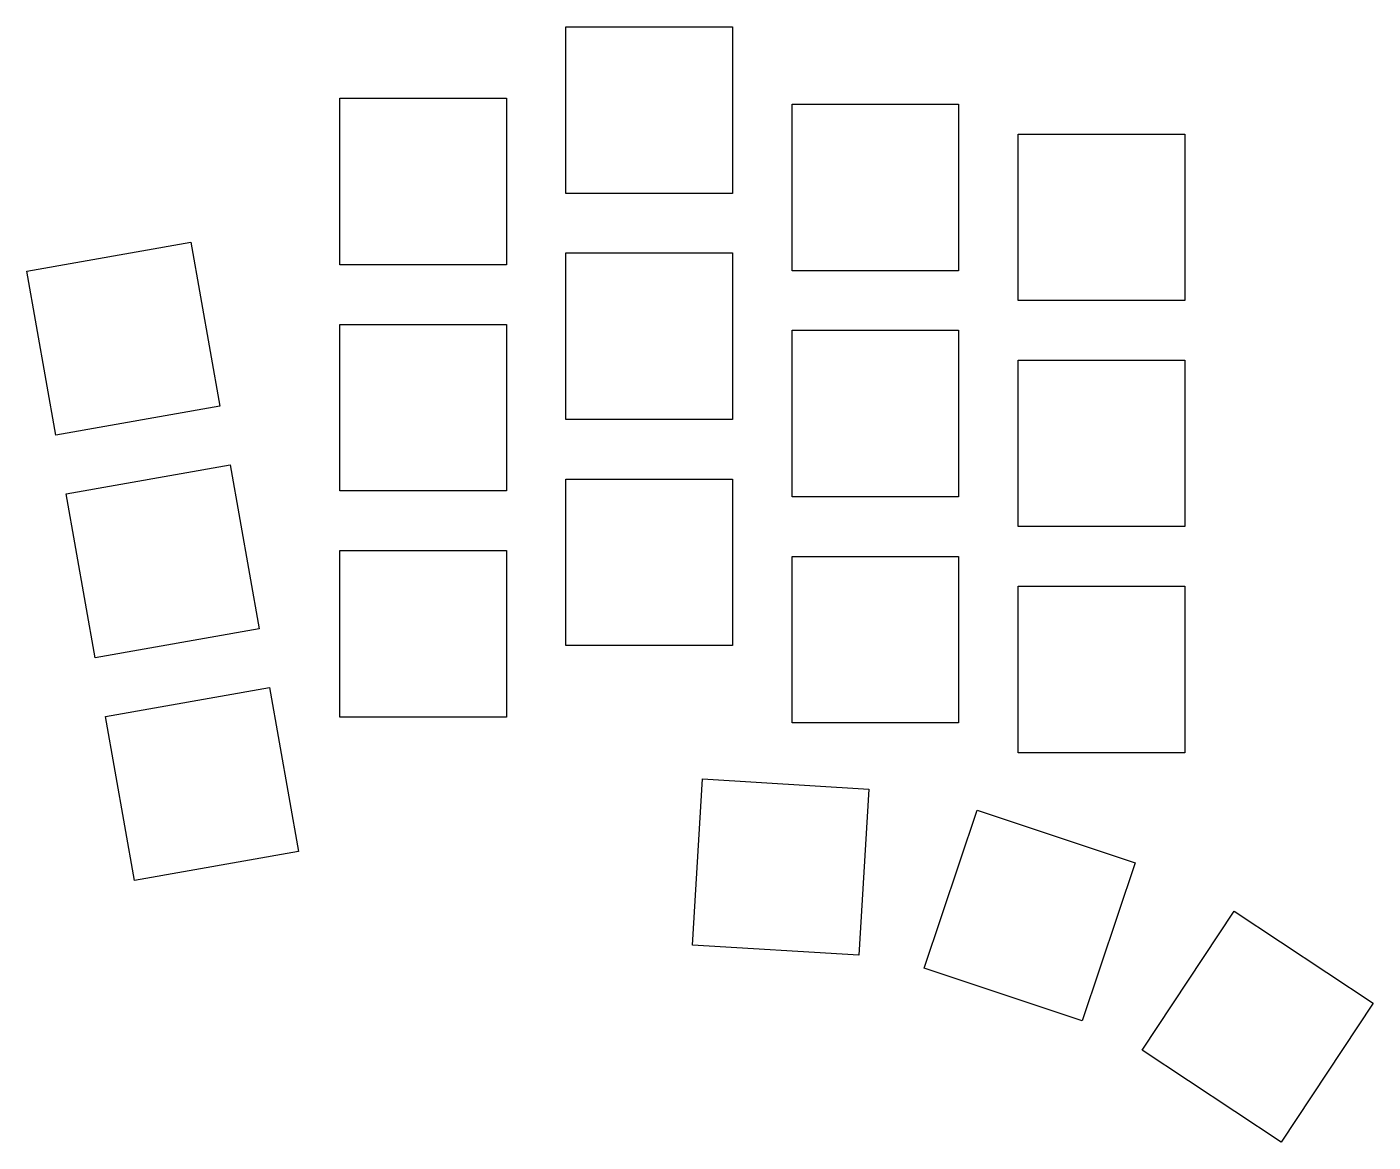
# Model space of a CAD drawing. Extents: x -90 to 23, y -40 to 54.
import ezdxf

# ---------------------------------------------------------------- set-up
doc = ezdxf.new("R2010")
doc.units = 0
doc.layers.add('Sketch001', color=7, linetype='CONTINUOUS')

msp = doc.modelspace()

# ---------------------------------------------------------------- linework, layer by layer
at = {"layer": 'Sketch001'}
for p, q in [((-45, 54), (-31, 54)), ((-45, 40), (-45, 54)), ((-31, 54), (-31, 40)), ((-64, 48), (-50, 48)), ((-64, 34), (-64, 48)), ((-50, 48), (-50, 34)), ((-26, 47.5), (-12, 47.5)), ((-26, 33.5), (-26, 47.5)), ((-12, 47.5), (-12, 33.5)), ((-7, 45), (7, 45)), ((-7, 31), (-7, 45)), ((7, 45), (7, 31)), ((-31, 40), (-45, 40)), ((-90.303, 33.4739), (-76.5157, 35.905)), ((-76.5157, 35.905), (-74.0846, 22.1177)), ((-50, 34), (-64, 34)), ((-45, 35), (-31, 35)), ((-45, 21), (-45, 35)), ((-31, 35), (-31, 21)), ((-87.8719, 19.6866), (-90.303, 33.4739)), ((-12, 33.5), (-26, 33.5)), ((7, 31), (-7, 31)), ((-64, 29), (-50, 29)), ((-64, 15), (-64, 29)), ((-50, 29), (-50, 15)), ((-26, 28.5), (-12, 28.5)), ((-26, 14.5), (-26, 28.5)), ((-12, 28.5), (-12, 14.5)), ((-7, 26), (7, 26)), ((-7, 12), (-7, 26)), ((7, 26), (7, 12)), ((-74.0846, 22.1177), (-87.8719, 19.6866)), ((-31, 21), (-45, 21)), ((-87.0037, 14.7626), (-73.2164, 17.1937)), ((-73.2164, 17.1937), (-70.7853, 3.40636)), ((-45, 16), (-31, 16)), ((-45, 2), (-45, 16)), ((-31, 16), (-31, 2)), ((-84.5726, 0.97529), (-87.0037, 14.7626)), ((-50, 15), (-64, 15)), ((-12, 14.5), (-26, 14.5)), ((7, 12), (-7, 12)), ((-64, 10), (-50, 10)), ((-64, -4), (-64, 10)), ((-50, 10), (-50, -4)), ((-26, 9.5), (-12, 9.5)), ((-26, -4.5), (-26, 9.5)), ((-12, 9.5), (-12, -4.5)), ((-7, 7), (7, 7)), ((-7, -7), (-7, 7)), ((7, 7), (7, -7)), ((-70.7853, 3.40636), (-84.5726, 0.97529)), ((-31, 2), (-45, 2)), ((-83.7044, -3.94875), (-69.9171, -1.51768)), ((-69.9171, -1.51768), (-67.486, -15.305)), ((-81.2733, -17.7361), (-83.7044, -3.94875)), ((-50, -4), (-64, -4)), ((-12, -4.5), (-26, -4.5)), ((7, -7), (-7, -7)), ((-34.3663, -23.172), (-33.5116, -9.19815)), ((-33.5116, -9.19815), (-19.5377, -10.0528)), ((-19.5377, -10.0528), (-20.3924, -24.0267)), ((-14.8856, -25.0971), (-10.4433, -11.8206)), ((-10.4433, -11.8206), (2.8332, -16.2629)), ((-67.486, -15.305), (-81.2733, -17.7361)), ((2.8332, -16.2629), (-1.60907, -29.5394)), ((3.43304, -31.9986), (11.1602, -20.3242)), ((11.1602, -20.3242), (22.8346, -28.0513)), ((-20.3924, -24.0267), (-34.3663, -23.172)), ((-1.60907, -29.5394), (-14.8856, -25.0971)), ((22.8346, -28.0513), (15.1074, -39.7257)), ((15.1074, -39.7257), (3.43304, -31.9986))]:
    msp.add_line(p, q, dxfattribs=at)

doc.saveas('drawing.dxf')
